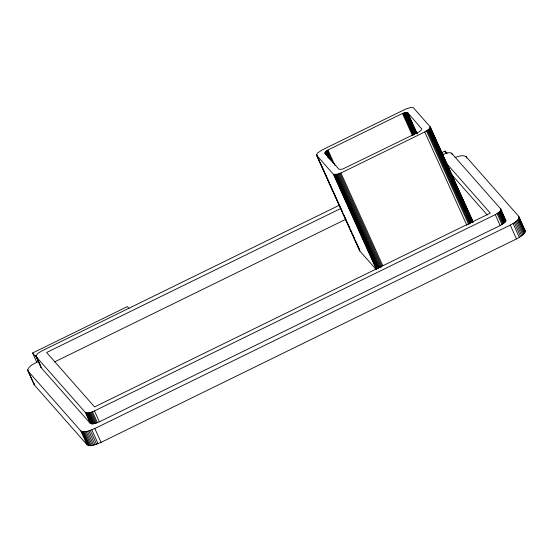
<?xml version="1.0" encoding="UTF-8"?>
<svg xmlns="http://www.w3.org/2000/svg" width="553" height="553" viewBox="0 0 553 553"><rect width="100%" height="100%" fill="white"/><g stroke="black" fill="none" stroke-linecap="round" stroke-linejoin="round"><path stroke-width="0.83" d="M454.946 157.564C458.375 156.52 462.55 154.536 465.972 156.506L518.776 216.423L525.35 231.251C524.147 235.17 519.751 236.988 516.516 238.91L101.068 442.359C96.81 443.976 91.542 447.004 87.028 444.736L34.224 384.819L27.65 369.992C29.274 365.312 34.791 363.459 38.745 361.227M505.705 219.907L505.836 220.958L504.834 222.396L500.175 225.534L99.381 421.808C96.616 422.858 93.187 424.822 90.257 423.349L41.053 367.517L35.917 355.98L37.576 353.609L41.662 351.003L339.355 205.218M34.224 384.819L34.023 383.201M41.053 367.517L40.922 366.459M376.088 269.449L359.789 250.951L316.53 155.144L317.533 153.036L322.012 150.015L405.812 109.003L410.367 107.572L413.368 107.724L430.234 126.858L473.14 221.884M324.957 153.05L325.793 151.633L327.964 149.987L401.72 113.814L404.692 112.805L407.761 112.784L421.808 128.953L420.964 130.37L418.801 132.015L342.784 169.018L340.219 169.453L338.768 169.038L324.957 153.05L325.662 154.619M316.53 155.144L333.397 174.285L337.24 174.264L340.945 172.999L424.752 131.987L429.225 128.973L430.234 126.858M36.139 356.63L85.342 412.462C88.273 413.934 91.701 411.971 94.466 410.92L495.26 214.647L498.682 212.58L500.707 210.52L500.79 209.013L451.587 153.181C448.649 151.709 445.227 153.679 442.462 154.729M27.982 370.994L80.786 430.911C85.293 433.179 90.568 430.151 94.826 428.534L510.274 225.085C513.509 223.156 517.905 221.345 519.108 217.426L518.776 216.423M36.74 362.229L32.579 353.008L127.356 306.597L128.953 308.408M441.93 152.545L445.013 151.038L447.142 153.451M340.696 208.495L46.618 352.503L94.577 406.925L490.304 213.14L445.2 161.96M54.643 361.876L345.611 219.382M450.688 173.49L487.228 214.958M32.579 353.008L37.369 358.448M519.108 217.426L525.35 231.251M518.977 218.048L525.219 231.873M518.652 218.732L524.894 232.564M518.133 219.479L524.375 233.304M517.428 220.26L523.67 234.092M516.557 221.076L522.806 234.901M515.534 221.905L521.776 235.73M514.373 222.735L520.615 236.56M513.094 223.55L519.336 237.375M510.274 225.085L516.516 238.91M500.79 209.013L505.919 220.557M500.921 210.071L505.836 220.958M500.707 210.52L505.622 221.407M500.368 211.004L505.283 221.891M499.912 211.509L504.834 222.396M499.352 212.041L504.267 222.928M498.682 212.58L503.596 223.467M497.928 213.119L502.843 224.006M497.099 213.645L502.013 224.532M495.26 214.647L500.175 225.534M465.972 156.506L466.663 158.047M451.587 153.181L452.285 154.736M445.013 151.038L445.711 152.573M430.275 127.197L473.181 222.223M430.193 127.591L472.746 221.822M429.985 128.019L472.539 222.258M429.667 128.483L472.214 222.721M429.225 128.973L471.426 222.424M428.686 129.478L470.88 222.935M428.043 129.996L470.237 223.453M427.317 130.515L469.511 223.972M426.515 131.026L468.709 224.477M424.752 131.987L466.946 225.437M407.761 112.784L417.315 133.93M407.443 112.66L416.99 133.798M407.036 112.577L416.582 133.722M406.545 112.556L416.091 133.695M405.985 112.584L415.531 133.729M405.363 112.667L414.909 133.812M404.692 112.805L414.591 134.732M403.98 112.992L413.879 134.918M403.234 113.22L413.139 135.146M402.48 113.496L412.379 135.423M340.945 172.999L382.787 265.668M339.998 173.393L381.84 266.062M339.058 173.739L381.252 267.189M327.964 149.987L335.035 165.651M338.132 174.029L380.326 267.479M327.321 150.395L332.982 162.928M326.74 150.81L331.337 160.992M337.24 174.264L379.434 267.714M326.229 151.225L330.12 159.838M336.397 174.43L378.591 267.887M325.793 151.633L328.98 158.683M325.447 152.027L327.922 157.508M335.616 174.541L378.169 268.772M325.185 152.393L326.249 154.743M325.026 152.739L325.731 154.308M334.918 174.575L377.464 268.813M334.309 174.548L376.856 268.779M333.798 174.444L376.344 268.682M333.397 174.285L376.296 269.304M316.924 155.199L319.406 160.702M320.118 162.271L321.182 164.628M321.887 166.197L324.369 171.693M325.081 173.262L329.332 182.69M330.044 184.26L332.173 188.974M332.878 190.543L337.136 199.965M337.842 201.534L342.1 210.963M343.869 214.889L347.063 221.953M347.775 223.523L349.897 228.237M350.609 229.806L352.026 232.951M352.738 234.52L354.867 239.228M355.572 240.804L359.83 250.226M316.489 154.805L359.789 250.951M94.466 410.92L99.381 421.808M92.51 411.778L97.425 422.665M91.528 412.137L96.443 423.024M90.561 412.441L95.475 423.328M89.634 412.683L94.549 423.57M88.757 412.856L93.671 423.743M87.948 412.967L92.863 423.854M94.826 428.534L101.068 442.359M87.222 413.001L92.137 423.888M86.586 412.973L91.501 423.861M86.054 412.87L90.969 423.757M85.342 412.462L90.257 423.349M91.812 429.854L98.054 443.679M90.298 430.407L96.54 444.232M88.819 430.87L95.061 444.702M87.388 431.243L93.63 445.068M86.04 431.52L92.289 445.345M84.796 431.686L91.045 445.511M83.676 431.741L89.918 445.573M82.701 431.693L88.943 445.518M81.885 431.54L88.127 445.365M80.786 430.911L87.028 444.736M36.007 355.572L37.41 358.683M38.116 360.238L40.569 365.685M35.917 355.98L40.839 366.867M27.65 369.992L33.892 383.823"/></g></svg>
